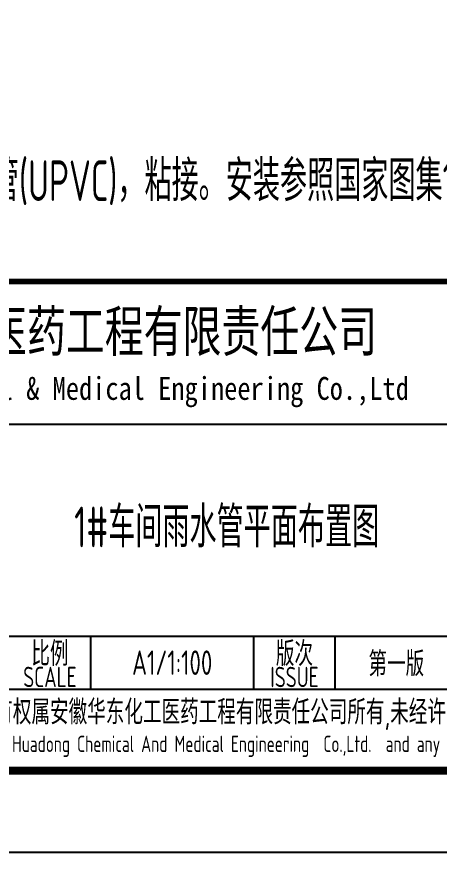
# Model space of a CAD drawing. Extents: x 4579863 to 4663963, y -547270 to -273670.
# Drawn here: x 4650555 to 4655740, y -547270 to -537024 of the extents above; entities that cross this region are included whole.
import ezdxf
from ezdxf.enums import TextEntityAlignment as Align

# ---------------------------------------------------------------- set-up
doc = ezdxf.new("R2010")
doc.units = 0
doc.header["$LTSCALE"] = 1000
doc.header["$MEASUREMENT"] = 0
doc.layers.get('0').update_dxf_attribs({"linetype": 'CONTINUOUS'})
doc.layers.add('PUB_TITLE', color=4, linetype='CONTINUOUS')
doc.layers.add('TWT_TEXT', color=7, linetype='CONTINUOUS')
doc.styles.add('AHD', font='sceie.shx', dxfattribs={"width": 0.7, "bigfont": 'sceic.shx'})
doc.styles.add('ECEC_TQ_S', font='')
doc.styles.add('公司标准', font='sceie.shx', dxfattribs={"width": 0.7, "height": 300, "bigfont": 'sceic.shx'})
doc.styles.get('ECEC_TQ_S').set_extended_font_data('SimSun')

msp = doc.modelspace()

# ---------------------------------------------------------------- linework, layer by layer
for p, q in [((4644962.8, -542020.1), (4662962.8, -542020.1)), ((4644962.8, -542020.1), (4662962.8, -542020.1)), ((4644962.8, -544620.1), (4662962.8, -544620.1)), ((4644962.8, -544620.1), (4662962.8, -544620.1)), ((4651462.8, -545270.1), (4651462.8, -544620.1)), ((4651462.8, -545270.1), (4651462.8, -544620.1)), ((4653462.8, -545270.1), (4653462.8, -544620.1)), ((4653462.8, -545270.1), (4653462.8, -544620.1)), ((4654462.8, -545270.1), (4654462.8, -544620.1)), ((4654462.8, -545270.1), (4654462.8, -544620.1)), ((4644962.8, -545270.1), (4662962.8, -545270.1)), ((4644962.8, -545270.1), (4662962.8, -545270.1)), ((4644962.8, -546270.1), (4662962.8, -546270.1)), ((4644962.8, -546270.1), (4662962.8, -546270.1))]:
    msp.add_line(p, q)
msp.add_lwpolyline([(4662962.8, -540270.1, 70, 70, 0), (4644962.8, -540270.1, 70, 70, 0), (4644962.8, -546270.1, 0, 0, 0)], format="xyseb")
msp.add_lwpolyline([(4662962.8, -540270.1, 70, 70, 0), (4644962.8, -540270.1, 70, 70, 0), (4644962.8, -546270.1, 0, 0, 0)], format="xyseb")
at = {"layer": 'PUB_TITLE', "color": 4}
msp.add_lwpolyline([(4579862.8, -547270.1), (4663962.8, -547270.1), (4663962.8, -487870.1), (4579862.8, -487870.1)], close=True, dxfattribs=at)
at = {"layer": 'PUB_TITLE', "color": 4, "const_width": 100}
msp.add_lwpolyline([(4582362.8, -546270.1), (4662962.8, -546270.1), (4662962.8, -488870.1), (4582362.8, -488870.1)], close=True, dxfattribs=at)

# ---------------------------------------------------------------- texts
for s, height, style, width, p in [('安徽华东化工医药工程有限责任公司', 500, 'ECEC_TQ_S', 0.7, (4651157.7, -540870.1)), ('安徽华东化工医药工程有限责任公司', 500, 'ECEC_TQ_S', 0.7, (4651157.7, -540870.1)), ('安徽华东化工医药工程有限责任公司', 500, 'ECEC_TQ_S', 0.7, (4651157.7, -540870.1)), ('安徽华东化工医药工程有限责任公司', 500, 'ECEC_TQ_S', 0.7, (4651157.7, -540870.1)), ('Anhui Huadong Chemical & Medical Engineering Co.,Ltd', 280, 'ECEC_TQ_S', 0.85, (4651157.7, -541620.1)), ('Anhui Huadong Chemical & Medical Engineering Co.,Ltd', 280, 'ECEC_TQ_S', 0.85, (4651157.7, -541620.1)), ('Anhui Huadong Chemical & Medical Engineering Co.,Ltd', 280, 'ECEC_TQ_S', 0.85, (4651157.7, -541620.1)), ('Anhui Huadong Chemical & Medical Engineering Co.,Ltd', 280, 'ECEC_TQ_S', 0.85, (4651157.7, -541620.1)), ('1#车间雨水管平面布置图', 500, 'AHD', 0.7, (4653131.7, -543254.1)), ('1#车间雨水管平面布置图', 500, 'AHD', 0.7, (4653131.7, -543254.1)), ('比例', 300, 'AHD', 0.8, (4650962.8, -544820.1)), ('比例', 300, 'AHD', 0.8, (4650962.8, -544820.1)), ('比例', 300, 'AHD', 0.8, (4650962.8, -544820.1)), ('比例', 300, 'AHD', 0.8, (4650962.8, -544820.1)), ('版次', 300, 'AHD', 0.8, (4653962.8, -544820.1)), ('版次', 300, 'AHD', 0.8, (4653962.8, -544820.1)), ('版次', 300, 'AHD', 0.8, (4653962.8, -544820.1)), ('版次', 300, 'AHD', 0.8, (4653962.8, -544820.1)), ('SCALE', 250, 'AHD', 0.8, (4650962.8, -545120.1)), ('SCALE', 250, 'AHD', 0.8, (4650962.8, -545120.1)), ('SCALE', 250, 'AHD', 0.8, (4650962.8, -545120.1)), ('SCALE', 250, 'AHD', 0.8, (4650962.8, -545120.1)), ('ISSUE', 250, 'AHD', 0.8, (4653962.8, -545120.1)), ('ISSUE', 250, 'AHD', 0.8, (4653962.8, -545120.1)), ('ISSUE', 250, 'AHD', 0.8, (4653962.8, -545120.1)), ('ISSUE', 250, 'AHD', 0.8, (4653962.8, -545120.1)), ('本文件专有权属安徽华东化工医药工程有限责任公司所有,未经许可不得复制或转让给第三方', 300, 'AHD', 0.8, (4653962.8, -545570.1)), ('本文件专有权属安徽华东化工医药工程有限责任公司所有,未经许可不得复制或转让给第三方', 300, 'AHD', 0.8, (4653962.8, -545570.1)), ('本文件专有权属安徽华东化工医药工程有限责任公司所有,未经许可不得复制或转让给第三方', 300, 'AHD', 0.8, (4653962.8, -545570.1)), ('本文件专有权属安徽华东化工医药工程有限责任公司所有,未经许可不得复制或转让给第三方', 300, 'AHD', 0.8, (4653962.8, -545570.1)), ('The proprietary right of this document belongs to Anhui Huadong Chemical And Medical Engineering  Co.,Ltd.  and any replication or transfer to the 3rd. side is forbidden without its permission. ', 200, 'AHD', 0.8, (4653962.8, -545970.1)), ('The proprietary right of this document belongs to Anhui Huadong Chemical And Medical Engineering  Co.,Ltd.  and any replication or transfer to the 3rd. side is forbidden without its permission. ', 200, 'AHD', 0.8, (4653962.8, -545970.1)), ('The proprietary right of this document belongs to Anhui Huadong Chemical And Medical Engineering  Co.,Ltd.  and any replication or transfer to the 3rd. side is forbidden without its permission. ', 200, 'AHD', 0.8, (4653962.8, -545970.1)), ('The proprietary right of this document belongs to Anhui Huadong Chemical And Medical Engineering  Co.,Ltd.  and any replication or transfer to the 3rd. side is forbidden without its permission. ', 200, 'AHD', 0.8, (4653962.8, -545970.1))]:
    msp.add_text(s, height=height, dxfattribs=dict(style=style, width=width)).set_placement(p, align=Align.MIDDLE)
at = {"style": 'AHD', "width": 0.8}
for tag, text, p in [('第一版', '0', (4655212.8, -544945.1)), ('第一版', '0', (4655212.8, -544945.1)), ('A1/1:100', '1:100', (4652462.8, -544945.1)), ('A1/1:100', '1:100', (4652462.8, -544945.1))]:
    msp.add_attdef(tag, text=text, height=300, dxfattribs=at).set_placement(p, align=Align.MIDDLE)
at = {"layer": 'TWT_TEXT', "color": 7, "style": '公司标准', "width": 0.7}
msp.add_text('注：雨水管采用硬聚氯乙烯排水管(UPVC)，粘接。安装参照国家图集10S406', height=500, dxfattribs=at).set_placement((4645595.2, -539285))

doc.saveas('drawing.dxf')
